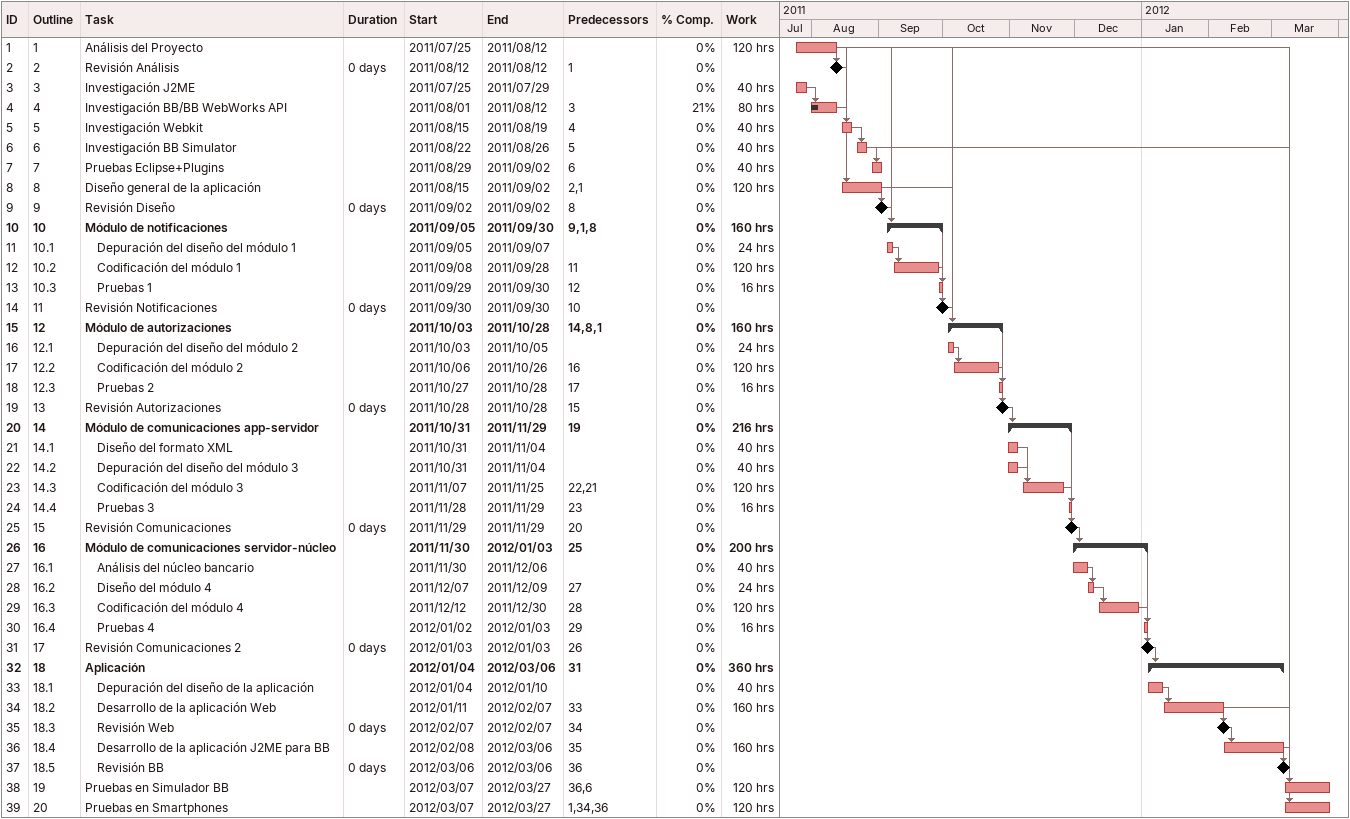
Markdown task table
| ID | WBS | Task | Duration | Start | Finish | Predecessors | % complete | Work (h) |
|---|---|---|---|---|---|---|---|---|
| 1 | 1 | Análisis del Proyecto |  | 2011-07-25 | 2011-08-12 |  | 0 | 120 |
| 2 | 2 | Revisión Análisis | 0d | 2011-08-12 | 2011-08-12 | 1 | 0 |  |
| 3 | 3 | Investigación J2ME |  | 2011-07-25 | 2011-07-29 |  | 0 | 40 |
| 4 | 4 | Investigación BB/BB WebWorks API |  | 2011-08-01 | 2011-08-12 | 3 | 21 | 80 |
| 5 | 5 | Investigación Webkit |  | 2011-08-15 | 2011-08-19 | 4 | 0 | 40 |
| 6 | 6 | Investigación BB Simulator |  | 2011-08-22 | 2011-08-26 | 5 | 0 | 40 |
| 7 | 7 | Pruebas Eclipse+Plugins |  | 2011-08-29 | 2011-09-02 | 6 | 0 | 40 |
| 8 | 8 | Diseño general de la aplicación |  | 2011-08-15 | 2011-09-02 | 2, 1 | 0 | 120 |
| 9 | 9 | Revisión Diseño | 0d | 2011-09-02 | 2011-09-02 | 8 | 0 |  |
| 10 | 10 | **Módulo de notificaciones** |  | 2011-09-05 | 2011-09-30 | 9, 1, 8 | 0 | 160 |
| 11 | 10.1 | Depuración del diseño del módulo 1 |  | 2011-09-05 | 2011-09-07 |  | 0 | 24 |
| 12 | 10.2 | Codificación del módulo 1 |  | 2011-09-08 | 2011-09-28 | 11 | 0 | 120 |
| 13 | 10.3 | Pruebas 1 |  | 2011-09-29 | 2011-09-30 | 12 | 0 | 16 |
| 14 | 11 | Revisión Notificaciones | 0d | 2011-09-30 | 2011-09-30 | 10 | 0 |  |
| 15 | 12 | **Módulo de autorizaciones** |  | 2011-10-03 | 2011-10-28 | 14, 8, 1 | 0 | 160 |
| 16 | 12.1 | Depuración del diseño del módulo 2 |  | 2011-10-03 | 2011-10-05 |  | 0 | 24 |
| 17 | 12.2 | Codificación del módulo 2 |  | 2011-10-06 | 2011-10-26 | 16 | 0 | 120 |
| 18 | 12.3 | Pruebas 2 |  | 2011-10-27 | 2011-10-28 | 17 | 0 | 16 |
| 19 | 13 | Revisión Autorizaciones | 0d | 2011-10-28 | 2011-10-28 | 15 | 0 |  |
| 20 | 14 | **Módulo de comunicaciones app-servidor** |  | 2011-10-31 | 2011-11-29 | 19 | 0 | 216 |
| 21 | 14.1 | Diseño del formato XML |  | 2011-10-31 | 2011-11-04 |  | 0 | 40 |
| 22 | 14.2 | Depuración del diseño del módulo 3 |  | 2011-10-31 | 2011-11-04 |  | 0 | 40 |
| 23 | 14.3 | Codificación del módulo 3 |  | 2011-11-07 | 2011-11-25 | 22, 21 | 0 | 120 |
| 24 | 14.4 | Pruebas 3 |  | 2011-11-28 | 2011-11-29 | 23 | 0 | 16 |
| 25 | 15 | Revisión Comunicaciones | 0d | 2011-11-29 | 2011-11-29 | 20 | 0 |  |
| 26 | 16 | **Módulo de comunicaciones servidor-núcleo** |  | 2011-11-30 | 2012-01-03 | 25 | 0 | 200 |
| 27 | 16.1 | Análisis del núcleo bancario |  | 2011-11-30 | 2011-12-06 |  | 0 | 40 |
| 28 | 16.2 | Diseño del módulo 4 |  | 2011-12-07 | 2011-12-09 | 27 | 0 | 24 |
| 29 | 16.3 | Codificación del módulo 4 |  | 2011-12-12 | 2011-12-30 | 28 | 0 | 120 |
| 30 | 16.4 | Pruebas 4 |  | 2012-01-02 | 2012-01-03 | 29 | 0 | 16 |
| 31 | 17 | Revisión Comunicaciones 2 | 0d | 2012-01-03 | 2012-01-03 | 26 | 0 |  |
| 32 | 18 | **Aplicación** |  | 2012-01-04 | 2012-03-06 | 31 | 0 | 360 |
| 33 | 18.1 | Depuración del diseño de la aplicación |  | 2012-01-04 | 2012-01-10 |  | 0 | 40 |
| 34 | 18.2 | Desarrollo de la aplicación Web |  | 2012-01-11 | 2012-02-07 | 33 | 0 | 160 |
| 35 | 18.3 | Revisión Web | 0d | 2012-02-07 | 2012-02-07 | 34 | 0 |  |
| 36 | 18.4 | Desarrollo de la aplicación J2ME para BB |  | 2012-02-08 | 2012-03-06 | 35 | 0 | 160 |
| 37 | 18.5 | Revisión BB | 0d | 2012-03-06 | 2012-03-06 | 36 | 0 |  |
| 38 | 19 | Pruebas en Simulador BB |  | 2012-03-07 | 2012-03-27 | 36, 6 | 0 | 120 |
| 39 | 20 | Pruebas en Smartphones |  | 2012-03-07 | 2012-03-27 | 1, 34, 36 | 0 | 120 |
